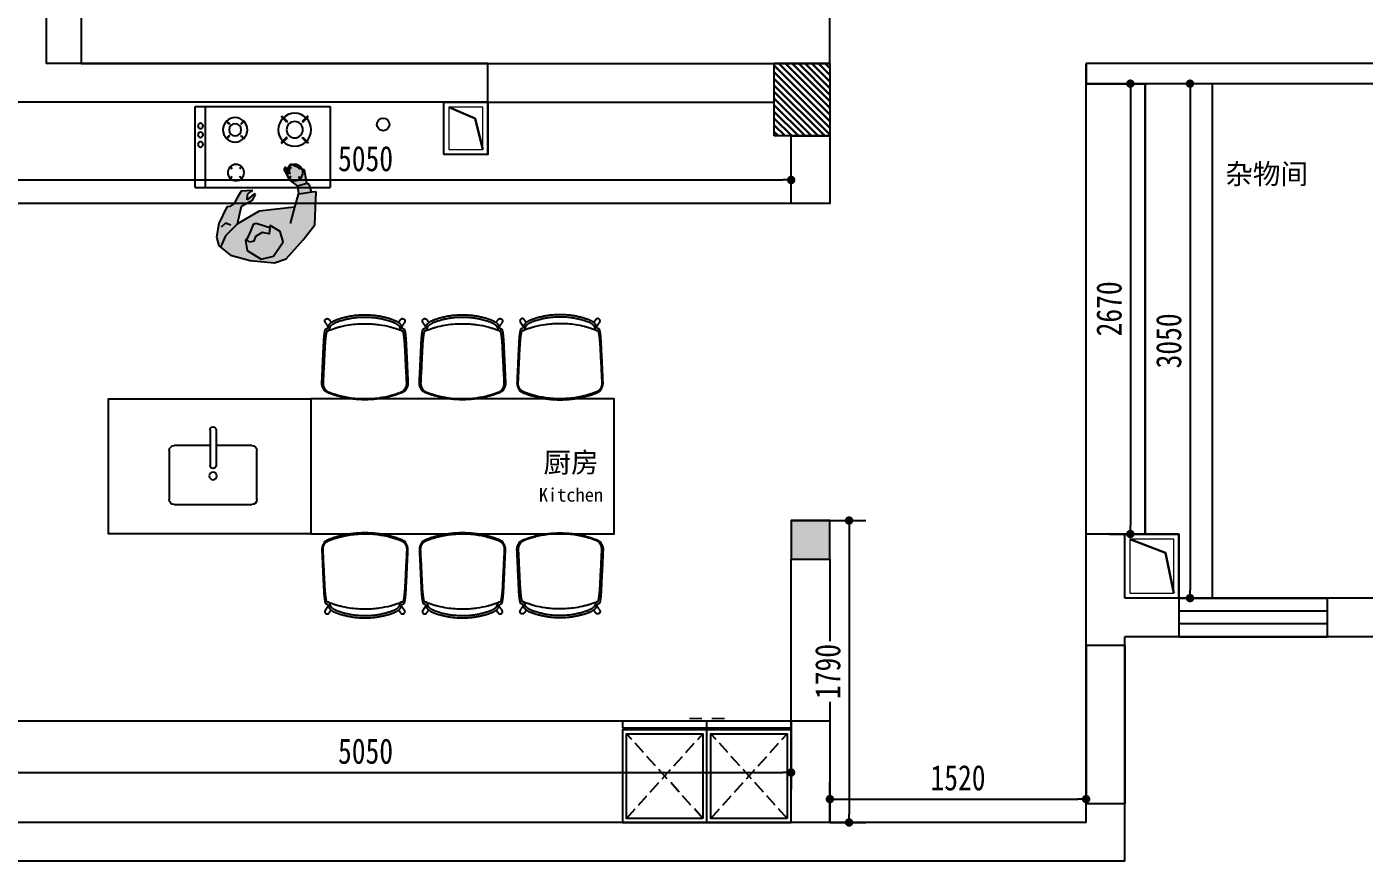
# Model space of a CAD drawing. Header units: millimetres. Extents: x 2919 to 27402, y 1359 to 40342.
# Drawn here: x 7196 to 15131, y 27480 to 32428 of the extents above; entities that cross this region are included whole.
import ezdxf

# ---------------------------------------------------------------- set-up
doc = ezdxf.new("R2010")
doc.units = ezdxf.units.MM
doc.linetypes.add('DASH', pattern=[0.35, 0.25, -0.1])
for name, color, linetype in [('1', 1, 'Continuous'), ('Chen_活动家具', 51, 'Continuous'), ('FF-FURN', 51, 'Continuous'), ('IHY-column hatch', 7, 'Continuous'), ('JIA', 3, 'Continuous'), ('W-文字', 30, 'Continuous')]:
    doc.layers.add(name, color=color, linetype=linetype)
doc.layers.add('jia -', color=147, linetype='Continuous', lineweight=5)
doc.layers.add('填充', color=250, linetype='Continuous', lineweight=30)
doc.styles.add('家具内标注', font='simhei.ttf', dxfattribs={"height": 140})
doc.styles.add('黑体', font='simhei.ttf', dxfattribs={"width": 0.8})
doc.dimstyles.new('小汪专用平面标注', dxfattribs={"dimtxt": 150, "dimasz": 50, "dimexe": 100, "dimexo": 0, "dimgap": 50, "dimtad": 1, "dimdec": 0, "dimtxsty": '黑体', "dimblk": 'DOT', "dimcen": 50, "dimdle": 100, "dimclrd": 44, "dimclre": 44, "dimclrt": 51, "dimadec": 0, "dimazin": 0, "dimtfac": 1, "dimtdec": 0, "dimtmove": 1, "dimatfit": 3, "dimldrblk": 'DOT', "dimfxl": 0, "dimlwd": -1, "dimarcsym": 0})

# ---------------------------------------------------------------- blocks, each defined once
blk = doc.blocks.new('sghsh')
at = {"layer": 'W-文字', "color": 30, "attachment_point": 5, "style": '家具内标注'}
for s, insert, char_height in [('\\A1;杂物间', (97715, -4528.4), 120), ('\\A1;厨房', (93587.8, -6238.6), 120), ('\\A1;Kitchen', (93587.4, -6425.4), 80)]:
    blk.add_mtext(s, dxfattribs=dict(at, insert=insert, char_height=char_height))
blk = doc.blocks.new('2rwe3.w0w.w.')
at = {"color": 51, "linetype": 'ByBlock'}
for p, q in [((7146836.4, 1408003.7), (7146836.4, 1407523.7)), ((7146836.4, 1408003.7), (7147636.4, 1408003.7)), ((7147636.4, 1407523.7), (7147636.4, 1408003.7)), ((7146836.4, 1407523.7), (7147636.4, 1407523.7))]:
    blk.add_line(p, q, dxfattribs=at)
at = {"color": 55, "linetype": 'ByBlock'}
for p, q in [((7146898.2, 1408003.7), (7146898.2, 1407523.7)), ((7147054.3, 1407938.5), (7147039.6, 1407953.4)), ((7147041.8, 1407955.6), (7147056.5, 1407940.6)), ((7147114.7, 1407955), (7147099.9, 1407940.1)), ((7147101.8, 1407938.2), (7147116.6, 1407953.1)), ((7147403.1, 1407938.2), (7147388.2, 1407953.1)), ((7147390.1, 1407955), (7147405, 1407940.1)), ((7147463.1, 1407955.6), (7147448.3, 1407940.6)), ((7147450.5, 1407938.5), (7147465.3, 1407953.4)), ((7147054.2, 1407894.9), (7147039, 1407879.8)), ((7147041.1, 1407877.7), (7147056.4, 1407892.8)), ((7147114.8, 1407877.7), (7147100, 1407892.7)), ((7147101.9, 1407894.6), (7147116.7, 1407879.6)), ((7147402.9, 1407894.6), (7147388.2, 1407879.6)), ((7147390.1, 1407877.7), (7147404.8, 1407892.7)), ((7147463.8, 1407877.7), (7147448.5, 1407892.8)), ((7147450.7, 1407894.9), (7147465.9, 1407879.8)), ((7147038.1, 1407695.8), (7147018.3, 1407715.7)), ((7147021.7, 1407718.9), (7147041.3, 1407699)), ((7147038.1, 1407695.8), (7147041.3, 1407699)), ((7147126.2, 1407718), (7147106.3, 1407698.2)), ((7147109.2, 1407695.3), (7147129, 1407715.2)), ((7147378.9, 1407705.6), (7147344.5, 1407739.6)), ((7147348.9, 1407744), (7147383.3, 1407710)), ((7147383.3, 1407710), (7147378.9, 1407705.6)), ((7147505.1, 1407743.9), (7147471.7, 1407710.2)), ((7147471.7, 1407710.2), (7147475.6, 1407706.4)), ((7147475.6, 1407706.3), (7147508.9, 1407740.1)), ((7147037.9, 1407630.4), (7147017.5, 1407610.2)), ((7147020.7, 1407607), (7147041.1, 1407627.2)), ((7147041.1, 1407627.2), (7147037.9, 1407630.4)), ((7147109.2, 1407695.3), (7147106.3, 1407698.2)), ((7147106.6, 1407627), (7147109.5, 1407629.8)), ((7147126.3, 1407607.1), (7147106.6, 1407627)), ((7147109.4, 1407629.9), (7147129.1, 1407610)), ((7147379.2, 1407617.3), (7147345.7, 1407583.6)), ((7147350.3, 1407579.2), (7147383.6, 1407613)), ((7147379.2, 1407617.3), (7147383.6, 1407613)), ((7147475.3, 1407618), (7147471.4, 1407614)), ((7147505, 1407580.5), (7147471.4, 1407614)), ((7147475.3, 1407618), (7147508.8, 1407584.3))]:
    blk.add_line(p, q, dxfattribs=at)
for centre, radius in [((7147077.9, 1407916.3), 48.3), ((7147426.9, 1407916.3), 48.3), ((7146867.5, 1407749.2), 15.7), ((7146867.5, 1407692), 15.7), ((7147073.4, 1407662.5), 72.4), ((7147426.9, 1407662.2), 97.8), ((7147426.9, 1407662.2), 48.6), ((7146867.5, 1407639.3), 15.7), ((7147073.4, 1407662.5), 36)]:
    blk.add_circle(centre, radius, dxfattribs=at)
blk = doc.blocks.new('YLD.Studio-02-88')
at = {"layer": 'Chen_活动家具'}
h = blk.add_hatch(color=254, dxfattribs=at)
h.dxf.hatch_style = 1
h.paths.add_polyline_path([(158.4, -111.1), (231.4, -39), (260.6, 27.5), (200.4, 76.3), (84.3, 106.6), (-60.2, 121.4), (-129.2, 97.3), (-229.7, -15.1), (-300.4, -103.7), (-307.6, -299.9), (-279.9, -298.6), (-268, -341.5), (-252.7, -350.4), (-238.3, -429.1), (-155, -464.2), (-145.3, -454.4), (-149.8, -404.9), (-123.8, -448.4), (-114.9, -433.2), (-152.7, -366.2), (-196.6, -333.7), (-202.7, -292.8), (-178.8, -208.4), (29.9, -185.9)])
h.paths.add_polyline_path([(-35.1, -100.2), (-93.4, -64.2), (-110.9, -2.7), (-53.5, 81.1), (19, 100.2), (102, 48.3), (110.9, -11.7), (108.2, -17), (106.6, -15.8), (82.5, -66.5), (65.9, -106.7), (47.7, -113), (36, -109.2), (-33.3, -87.3)], flags=16)
h.paths.add_polyline_path([(270, -111.4), (283.3, -31.3), (270.2, 19.7), (260.6, 27.5), (231.4, -39), (158.4, -111.1), (134.7, -215), (67.7, -252.8), (53, -285.7), (59.3, -290.3), (101.3, -253.4), (97.9, -287.4), (67.6, -308.6), (136.6, -304), (161.4, -264.1), (178.8, -230.8), (204.1, -213.1), (223.3, -210.3)])
h.paths.add_polyline_path([(106.6, -15.8), (87, -1.3), (62.9, -7.6), (52.8, -34.2), (12, -59.8), (-28.3, -51.8), (-33.3, -87.3), (36, -109.2), (47.7, -113), (65.9, -106.7), (82.5, -66.5)], flags=0)
h = blk.add_hatch(color=255, dxfattribs=at)
h.dxf.hatch_style = 1
h.paths.add_polyline_path([(52.8, -34.2), (62.9, -7.6), (87, -1.3), (108.2, -17), (110.9, -11.7), (102, 48.3), (19, 100.2), (-53.5, 81.1), (-110.9, -2.7), (-93.4, -64.2), (-35.1, -100.2), (-28.3, -51.8), (12, -59.8)])
h = blk.add_hatch(color=254, dxfattribs=at)
h.dxf.hatch_style = 1
h.paths.add_polyline_path([(82.5, -66.5), (106.6, -15.8), (87, -1.3), (62.9, -7.6), (52.8, -34.2), (12, -59.8), (-28.3, -51.8), (-33.3, -87.3), (36, -109.2), (47.7, -113), (65.9, -106.7)])
at = {"layer": 'Chen_活动家具', "color": 8}
for p, q in [((-129.2, 97.3), (-229.7, -15.1)), ((-60.2, 121.4), (-129.2, 97.3)), ((84.3, 106.6), (-60.2, 121.4)), ((200.4, 76.3), (84.3, 106.6)), ((270.2, 19.7), (200.4, 76.3)), ((231.4, -39), (260.6, 27.5)), ((283.3, -31.3), (270.2, 19.7)), ((-229.7, -15.1), (-300.4, -103.7)), ((158.4, -111.1), (231.4, -39)), ((270, -111.4), (283.3, -31.3)), ((-300.4, -103.7), (-307.6, -299.9)), ((-178.8, -208.4), (-153.9, -112.7)), ((29.9, -185.9), (158.4, -111.1)), ((158.4, -111.1), (134.7, -215)), ((198.9, -102.4), (231.4, -114.3)), ((223.3, -210.3), (270, -111.4)), ((231.4, -114.3), (255.9, -91.2)), ((-202.7, -292.8), (-178.8, -208.4)), ((-178.8, -208.4), (29.9, -185.9)), ((134.7, -215), (67.7, -252.8)), ((161.4, -264.1), (178.8, -230.8)), ((178.8, -230.8), (204.1, -213.1)), ((204.1, -213.1), (223.3, -210.3)), ((-307.6, -299.9), (-279.9, -298.6)), ((-206.2, -287.7), (-282.7, -299)), ((-279.9, -298.6), (-268, -341.5)), ((-196.6, -333.7), (-202.7, -292.8)), ((67.7, -252.8), (53, -285.7)), ((53, -285.7), (59.3, -290.3)), ((59.3, -290.3), (101.3, -253.4)), ((97.9, -287.4), (67.6, -308.6)), ((67.6, -308.6), (136.6, -304)), ((101.3, -253.4), (97.9, -287.4)), ((136.6, -304), (161.4, -264.1)), ((-268, -341.5), (-252.7, -350.4)), ((-196.2, -336.4), (-252.7, -350.4)), ((-252.7, -350.4), (-238.3, -429.1)), ((-152.7, -366.2), (-196.6, -333.7)), ((-114.9, -433.2), (-152.7, -366.2)), ((-238.3, -429.1), (-155, -464.2)), ((-155, -464.2), (-145.3, -454.4)), ((-145.3, -454.4), (-149.8, -404.9)), ((-149.8, -404.9), (-123.8, -448.4)), ((-123.8, -448.4), (-114.9, -433.2))]:
    blk.add_line(p, q, dxfattribs=at)
blk.add_lwpolyline([(87, -1.3), (108.2, -17), (110.9, -11.7), (102, 48.3), (19, 100.2), (-53.5, 81.1), (-110.9, -2.7), (-93.4, -64.2), (-35.1, -100.2), (-28.3, -51.8), (12, -59.8), (52.8, -34.2), (62.9, -7.6)], close=True, dxfattribs=at)
blk.add_lwpolyline([(-33.3, -87.3), (36, -109.2), (47.7, -113), (65.9, -106.7), (82.5, -66.5), (106.6, -15.8)], dxfattribs=at)
blk = doc.blocks.new('fwer0w3w.w.')
at = {"color": 51, "linetype": 'ByBlock'}
for p, q in [((7147868.4, 1409553.7), (7147868.4, 1410013.7)), ((7147898.4, 1410043.7), (7148188.4, 1410043.7)), ((7148218.4, 1410013.7), (7148218.4, 1409801.7)), ((7148311.4, 1409801.7, 0), (7148100.3, 1409801.7, 0)), ((7148311.4, 1409765.7, 0), (7148100.3, 1409765.7, 0)), ((7148218.4, 1409765.7), (7148218.4, 1409553.7)), ((7148188.4, 1409523.7), (7147898.4, 1409523.7))]:
    blk.add_line(p, q, dxfattribs=at)
at = {"color": 55, "linetype": 'ByBlock'}
blk.add_circle((7148038.4, 1409783.7, 0), 22.5, dxfattribs=at)
at = {"color": 51, "linetype": 'ByBlock'}
for centre, radius, start, end in [((7147898.4, 1410013.7), 30, 90, 180), ((7148188.4, 1410013.7), 30, 0, 90), ((7148100.3, 1409783.7, 0), 18, 90, 270), ((7148311.4, 1409783.7, 0), 18, 270, 90), ((7147898.4, 1409553.7), 30, 180, 270), ((7148188.4, 1409553.7), 30, 270, 0)]:
    blk.add_arc(centre, radius, start, end, dxfattribs=at)
blk = doc.blocks.new('YLD.Studio-01-222')
at = {"layer": 'FF-FURN'}
for points, weights in [([(-237.5, 468.1), (-236.7, 477.9), (-227.3, 480.6), (-217.9, 483.2), (-212.1, 475.2)], [1, 0.819068313456, 1, 0.819068313456, 1]), ([(212.1, 475.2), (217.9, 483.2), (227.3, 480.6), (236.8, 477.9), (237.5, 468.1)], [1, 0.819068315351, 1, 0.819068315351, 1])]:
    blk.add_rational_spline(points, weights, degree=2, knots=[0, 0, 0, 17.108313, 17.108313, 34.216627, 34.216627, 34.216627], dxfattribs=at)
at = {"layer": 'FF-FURN', "color": 251}
for points, knots in [([(-225.5, 407.9), (-225.5, 407.9), (-225.1, 408), (-224.3, 408.1), (-223.1, 408.3), (-221.9, 408.5), (-221, 408.6), (-220.2, 408.8), (-219.4, 409), (-218.6, 409.2), (-218.1, 409.4), (-217.7, 409.6), (-217.3, 409.8), (-216.3, 410.3), (-215.4, 411), (-214.5, 411.9), (-214, 412.5), (-213.4, 413.2), (-212.7, 414.1), (-211.9, 415.4), (-210.8, 417.4), (-209.4, 420.2), (-208.2, 423.3), (-207, 426.6), (-206.1, 429.3), (-205.4, 431.2), (-205.1, 432.3), (-204.8, 433.2), (-204.4, 434.2), (-203.7, 435.5), (-202.9, 436.7), (-202.2, 437.7), (-201.4, 438.7), (-200.5, 439.7), (-198.8, 441.4), (-196.7, 443.4), (-194.1, 445.5), (-191.8, 447.3), (-189.3, 449.1), (-186.2, 451.1), (-182.7, 453.2), (-177.3, 456.1), (-172, 458.6), (-166.7, 460.8), (-163.5, 462), (-160.8, 463), (-158.7, 463.7), (-156.8, 464.4), (-151.5, 466.2), (-143, 469), (-131.2, 472.5), (-121.1, 475.2), (-112.3, 477.4), (-102.1, 479.7), (-90.3, 482.2), (-76.7, 484.6), (-57.7, 487.4), (-32.4, 489.9), (-0.9, 491), (29.1, 490.1), (57.4, 487.5), (78.6, 484.3), (94.4, 481.4), (107.6, 478.6), (121.7, 475.1), (135.6, 471.2), (146.6, 467.8), (154, 465.4), (159, 463.6), (161.2, 462.8), (162.9, 462.2), (164.5, 461.6), (166.6, 460.8), (170.3, 459.3), (174.7, 457.4), (179.7, 454.9), (183.6, 452.7), (187, 450.6), (189.8, 448.8), (192.4, 446.9), (194.7, 445.1), (196.9, 443.2), (198.8, 441.4), (200.5, 439.7), (201.8, 438.2), (202.9, 436.8), (203.7, 435.5), (204.2, 434.5), (204.7, 433.4), (205, 432.5), (205.3, 431.6), (205.6, 430.8), (206.3, 428.7), (207.1, 426.1), (208.2, 423.2), (209.2, 420.7), (210.2, 418.5), (211.3, 416.4), (212.1, 415.1), (212.9, 413.8), (213.9, 412.5), (215.1, 411.3), (216.1, 410.5), (216.9, 410), (217.7, 409.6), (218.3, 409.3), (218.7, 409.2), (219.2, 409.1), (219.7, 408.9), (220.5, 408.7), (221.7, 408.5), (222.9, 408.4), (223.9, 408.2), (224.6, 408.1), (225, 408), (225.4, 408), (225.5, 407.9)], [0, 0, 0, 0, 0.101613, 1.153861, 2.351536, 3.914993, 4.592494, 5.269996, 6.219815, 7.169633, 7.590827, 7.90017, 8.501837, 9.103505, 11.104031, 11.93211, 12.760189, 13.61768, 14.475171, 16.298821, 18.226401, 21.47248, 25.498885, 28.443891, 31.834152, 33.923254, 34.580033, 35.236812, 36.669576, 38.113923, 39.55827, 40.76481, 41.971349, 43.397223, 44.823097, 49.125377, 52.014211, 54.903045, 58.04255, 61.182054, 65.754007, 70.325959, 79.672256, 83.528514, 87.384772, 89.836445, 92.288118, 94.089696, 95.891273, 109.013551, 120.855239, 132.696928, 140.477883, 148.258838, 163.820749, 176.781021, 189.741294, 221.379825, 252.894141, 284.408458, 311.279712, 338.150966, 348.738312, 359.325658, 378.840782, 392.255445, 402.698916, 413.063574, 415.83107, 418.598566, 419.951088, 421.30361, 423.873425, 426.443239, 433.282549, 438.299775, 443.317002, 446.751678, 450.186354, 453.324868, 456.330217, 459.162406, 461.795119, 464.18467, 466.301172, 468.074437, 469.319152, 470.792189, 471.571651, 472.994673, 473.515584, 474.383504, 475.768625, 480.095652, 482.617596, 484.909233, 488.176278, 490.08442, 491.838553, 492.858036, 494.482567, 496.884104, 497.680342, 498.480473, 499.756844, 500.200607, 500.644369, 501.086229, 501.52809, 502.362979, 503.603758, 505.056302, 506.043811, 506.532878, 507.111236, 507.507658, 507.507658, 507.507658, 507.507658]), ([(-224.6, 408.2), (-224.6, 408.2), (-224.6, 408.2), (-224.6, 408.2), (-224.7, 408.1), (-224.8, 408), (-225.1, 407.6), (-225.5, 406.9), (-226.1, 405.8), (-226.7, 404.3), (-227.3, 402.4), (-228, 400.2), (-228.6, 397.6), (-229.3, 394.6), (-230.2, 390), (-231.3, 383.3), (-232.3, 375.7), (-233.2, 368.9), (-234, 361.5), (-235, 350.4), (-236, 337.9), (-236.7, 327.4), (-237.2, 320.3), (-237.4, 315.2), (-237.7, 310.9), (-238, 303.7), (-238.8, 287.3), (-240.7, 250.9), (-243.2, 200.1), (-245.4, 155.3), (-246.8, 126.7), (-247.4, 116.5), (-247.7, 109.6), (-247.8, 107), (-247.9, 105.2), (-248, 104.1), (-248, 102.8), (-248.1, 101.3), (-248.1, 99.3), (-248.1, 97), (-248, 94.2), (-247.7, 91.3), (-247.3, 88.2), (-246.7, 85.1), (-246, 82.2), (-245.1, 79.2), (-244, 76.2), (-242.3, 72.3), (-240.4, 68.7), (-238.2, 65.3), (-236.2, 62.5), (-233.6, 59.3), (-229.8, 55.4), (-226.2, 52.5), (-223, 50.4), (-221.2, 49.3), (-219.5, 48.3), (-217.3, 47.2), (-215.2, 46.3), (-213.2, 45.5), (-211.7, 44.8), (-210.2, 44.2), (-208, 43.4), (-205.2, 42.3), (-196.4, 39.1), (-181.1, 33.8), (-159.2, 27.2), (-130.3, 19.7), (-95.4, 12.8), (-59.9, 8.3), (-30.1, 6.2), (16, 4.8), (66.9, 8.1), (121.6, 17.7), (151, 24.9), (172.3, 31.1), (187, 35.8), (198.6, 39.9), (206.1, 42.7), (208.5, 43.6), (210, 44.1), (212.3, 45.1), (215.6, 46.4), (219.5, 48.3), (222.8, 50.2), (225.6, 52.1), (228.4, 54.3), (232.7, 58.2), (237.1, 63.4), (240.9, 69.6), (243.8, 75.6), (246, 81.9), (247.3, 87.8), (247.8, 92), (248, 95.3), (248.1, 98.8), (248, 102.1), (247.9, 104.5), (247.9, 105.4), (247.9, 105.8), (247.7, 110.2), (247, 123.6), (245.4, 156.4), (243.1, 201.5), (240.6, 251.8), (239, 284.8), (238, 303.8), (237.8, 309.1), (237.5, 313.1), (237.4, 315.8), (237.2, 319.1), (237, 322.6), (236.8, 327.1), (236.4, 332.7), (235.9, 339.1), (235.2, 348), (234.4, 357), (233.5, 365.8), (232.7, 372.7), (231.8, 380), (230.8, 386.7), (229.8, 391.8), (229.2, 395), (228.5, 397.9), (227.8, 400.7), (227.2, 402.8), (226.6, 404.6), (226.1, 405.8), (225.6, 406.8), (225.2, 407.4), (225, 407.8), (224.8, 408), (224.7, 408.1), (224.6, 408.2), (224.6, 408.2), (224.6, 408.2), (224.6, 408.2), (224.6, 408.2)], [0, 0, 0, 0, 0.00194, 0.021711, 0.118156, 0.314268, 0.614329, 1.51021, 2.798737, 4.367025, 6.348429, 8.690292, 11.41314, 14.477458, 17.830748, 25.464391, 34.951223, 40.597167, 46.182789, 57.129169, 74.030127, 83.891218, 88.790648, 95.423037, 98.997116, 101.746406, 117.099646, 148.354455, 210.864077, 269.677614, 283.155006, 296.632397, 300.258666, 303.884936, 304.484694, 305.748816, 307.012938, 308.612485, 310.212032, 312.846858, 315.481684, 318.70278, 321.778452, 324.854125, 327.922301, 330.990478, 334.224342, 337.458206, 343.619878, 346.506078, 349.392279, 354.139807, 358.887335, 365.768977, 367.954201, 370.139425, 372.083678, 374.027931, 377.369148, 378.941709, 380.514271, 382.218534, 383.922797, 387.571797, 391.220798, 412.164934, 436.056382, 459.947829, 501.442538, 542.937247, 567.060227, 591.183207, 681.314143, 719.53993, 757.765718, 771.957524, 786.14933, 804.146103, 808.875778, 810.137418, 811.680685, 813.628003, 817.743162, 822.423547, 826.392346, 829.245344, 832.675497, 837.018188, 846.679456, 852.847699, 858.935222, 866.624918, 873.013315, 877.00523, 879.267346, 882.834639, 887.627331, 889.123869, 889.894633, 890.29351, 890.515441, 903.089158, 930.391618, 989.181985, 1038.433303, 1081.411846, 1088.449059, 1095.486273, 1097.225329, 1100.472589, 1103.719848, 1107.247781, 1110.775715, 1117.369027, 1123.96234, 1130.212294, 1143.935521, 1151.228954, 1156.577059, 1164.878953, 1173.380661, 1176.97736, 1180.279127, 1183.264239, 1185.921068, 1188.778584, 1189.931384, 1191.492535, 1192.781417, 1193.282328, 1193.688029, 1193.985423, 1194.178875, 1194.248063, 1194.275856, 1194.296616, 1194.299154, 1194.299154, 1194.299154, 1194.299154]), ([(-217.9, 409.5), (-209.4, 413), (-197.7, 417.5), (-184.4, 422.1), (-177.9, 424.3), (-173.9, 425.6), (-170.5, 426.6), (-167.4, 427.6), (-163.6, 428.8), (-159.4, 430), (-155.5, 431.1), (-152.5, 431.9), (-149.2, 432.7), (-129.5, 437.6), (-94.3, 444.6), (-42, 450.4), (6.2, 451.7), (50.1, 449.5), (97, 444.2), (130.7, 437.5), (153.2, 431.7), (156, 430.9), (160.3, 429.8), (165.3, 428.3), (169.8, 426.8), (173.6, 425.6), (178.7, 424), (189.5, 420.4), (203.1, 415.5), (213.7, 411.2), (218, 409.5)], [0, 0, 0, 0, 27.585041, 37.679487, 42.369998, 47.970978, 50.417316, 52.860622, 57.716455, 62.548899, 65.906735, 69.960169, 71.666142, 76.200045, 130.961409, 179.028933, 234.074331, 275.326713, 310.865963, 375.772262, 378.206766, 380.622062, 384.413688, 391.438998, 396.297516, 398.724653, 403.462502, 412.275786, 432.94366, 446.668878, 446.668878, 446.668878, 446.668878])]:
    blk.add_open_spline(points, degree=3, knots=knots, dxfattribs=at)
at = {"layer": 'FF-FURN'}
for points, knots in [([(-223.3, 422.4), (-223.3, 422.4), (-223.2, 422.5), (-223.1, 422.5), (-222.7, 422.8), (-222.3, 423.2), (-221.7, 423.8), (-221.2, 424.5), (-220.6, 425.3), (-219.8, 426.7), (-218.7, 428.6), (-217.6, 431.3), (-216.4, 434.1), (-215.5, 436.7), (-214.8, 438.7), (-214.5, 439.7), (-214.2, 440.4), (-214.1, 440.9), (-213.8, 441.7), (-213.4, 442.7), (-212.9, 444), (-212.1, 445.5), (-210.9, 447.2), (-209.4, 449.2), (-207.6, 451.2), (-205.2, 453.6), (-201.9, 456.4), (-197.9, 459.5), (-193.5, 462.5), (-187.1, 466.4), (-180.3, 469.8), (-173.1, 472.9), (-167.8, 474.9), (-162.6, 476.8), (-156, 479.1), (-144, 482.9), (-126.9, 487.9), (-106.1, 492.9), (-85.2, 497), (-64.1, 500.2), (-35.9, 503.3), (-14.5, 504.2), (-0.3, 504.2)], [0, 0, 0, 0, 0.112744, 0.25352, 0.570935, 1.293155, 2.113088, 3.031981, 4.036968, 5.152353, 7.74368, 10.622238, 13.83512, 17.01331, 18.956395, 19.918264, 20.265458, 21.17067, 21.597417, 22.813597, 24.284832, 25.768346, 27.982891, 30.466654, 33.165703, 36.09965, 40.817331, 45.973638, 51.347631, 56.939373, 68.234725, 74.104683, 80.488321, 85.180714, 90.768669, 101.530627, 122.866536, 144.229448, 165.615381, 186.807789, 208.226234, 250.905631, 250.905631, 250.905631, 250.905631]), ([(-0.3, 504.2), (14, 504.3), (35.4, 503.3), (63.8, 500.3), (85, 497.1), (106.1, 492.9), (126.8, 487.9), (143.8, 483), (155.7, 479.2), (162.3, 476.9), (167.6, 475), (173, 473), (180.2, 469.9), (187, 466.4), (193.4, 462.5), (197.9, 459.5), (201.9, 456.5), (205.1, 453.7), (207.6, 451.2), (209.4, 449.2), (210.9, 447.2), (212.1, 445.5), (212.9, 444), (213.4, 442.7), (213.8, 441.7), (214.1, 440.9), (214.2, 440.4), (214.5, 439.7), (214.8, 438.7), (215.5, 436.7), (216.4, 434.1), (217.6, 431.2), (218.6, 429), (219.4, 427.3), (220, 426.3), (220.6, 425.3), (221.2, 424.5), (221.7, 423.8), (222.3, 423.2), (222.8, 422.8), (223.1, 422.5), (223.2, 422.5), (223.3, 422.4), (223.4, 422.4)], [0, 0, 0, 0, 42.861024, 64.067644, 85.684151, 107.281754, 128.433195, 149.558049, 160.320177, 165.909785, 170.754657, 177.143893, 183.044631, 194.469365, 200.062366, 205.395983, 210.518853, 215.281276, 218.21951, 220.952663, 223.437946, 225.677703, 227.160155, 228.630136, 229.82623, 230.271375, 231.157625, 231.50428, 232.432175, 234.442611, 237.619018, 240.885216, 243.706112, 245.075293, 246.294982, 247.409017, 248.412682, 249.330058, 250.148143, 250.859011, 251.176895, 251.318441, 251.432498, 251.432498, 251.432498, 251.432498]), ([(-242.7, 61), (-243.9, 62.4), (-246, 65.5), (-248.8, 70.4), (-251.1, 75.4), (-252.9, 80.6), (-253.9, 84.5), (-254.5, 88.1), (-255.1, 91.8), (-255.3, 95.7), (-255.4, 98.5), (-255.4, 100.1), (-255.3, 101.7), (-255.3, 103.7), (-255.2, 105.5), (-255, 108.8), (-254.8, 113), (-254.4, 121.4), (-253.8, 134.1), (-253, 152.3), (-252.2, 168.7), (-251.4, 187.6), (-250.7, 203.9), (-249.7, 226.6), (-248.5, 251.1), (-247.4, 275.2), (-246.4, 294.3), (-246, 303), (-245.8, 307.4), (-245.7, 307.9), (-245.7, 308.1), (-245.7, 309.1), (-245.6, 310.5), (-245.5, 312.3), (-245.5, 313.9), (-245.4, 315.9), (-245.3, 318.7), (-245.1, 322.2), (-244.6, 332), (-244, 343.8), (-243.1, 357.3), (-242.4, 366.1), (-241.8, 373.7), (-241.2, 380), (-240.6, 385.8), (-240, 391), (-239.4, 395.7), (-238.7, 400), (-238, 403.8), (-237.3, 407.2), (-236.6, 410.2), (-235.8, 412.8), (-235, 415.1), (-234.1, 416.9), (-233.2, 418.5), (-232.2, 419.7), (-231.1, 420.6), (-230.3, 421), (-229.9, 421.2)], [0, 0, 0, 0, 5.611255, 11.210284, 16.719477, 22.243922, 27.623827, 28.838433, 33.226158, 38.891003, 40.374584, 41.858599, 43.448994, 45.251756, 47.956101, 48.805737, 55.006605, 60.741496, 74.110285, 93.198677, 115.233097, 123.277439, 149.932868, 164.310223, 191.373787, 223.540583, 236.675783, 248.705029, 249.831103, 249.950326, 250.082656, 250.400547, 252.946373, 254.32559, 255.704777, 257.93315, 260.161478, 264.29849, 268.431519, 289.536421, 299.669604, 309.088074, 316.036057, 322.434627, 328.213545, 333.405902, 338.15663, 342.479418, 346.388369, 349.848869, 352.919395, 355.645806, 358.003987, 360.061097, 361.796548, 363.31777, 364.684311, 366.043087, 366.043087, 366.043087, 366.043087]), ([(-229.3, 421.3), (-229.3, 421.3), (-229.1, 421.4), (-228.7, 421.4), (-228, 421.5), (-227.4, 421.6), (-226.5, 421.8), (-225.7, 421.9), (-224.9, 422), (-224.4, 422.1), (-223.9, 422.2), (-223.5, 422.3), (-223.3, 422.4)], [0, 0, 0, 0, 0.077586, 0.477614, 1.381533, 1.945894, 2.567361, 3.845491, 4.567719, 5.032269, 5.39954, 6.046963, 6.046963, 6.046963, 6.046963]), ([(223.4, 422.4), (223.4, 422.4), (223.7, 422.3), (224, 422.2), (224.4, 422.1), (224.9, 422), (225.7, 421.9), (226.5, 421.8), (227.8, 421.6), (228.6, 421.4), (229.3, 421.3)], [0, 0, 0, 0, 0.314758, 0.649209, 1.021641, 1.492585, 2.182128, 3.450229, 4.083155, 6.046914, 6.046914, 6.046914, 6.046914]), ([(229.9, 421.2), (230.3, 421), (231.1, 420.6), (232.2, 419.7), (233.2, 418.5), (234.1, 416.9), (235, 415.1), (235.8, 412.8), (236.6, 410.2), (237.3, 407.2), (238, 403.8), (238.7, 400), (239.4, 395.7), (240, 391), (240.6, 385.8), (241.2, 380.1), (241.8, 373.7), (242.4, 366.1), (243.1, 357.3), (243.8, 347.3), (244.4, 336.9), (244.8, 328.5), (245.1, 322.2), (245.3, 317.8), (245.5, 313.6), (245.6, 310.2), (245.7, 308.5), (245.7, 307.8), (245.8, 307.5), (245.8, 306.7), (246, 302.4), (246.3, 297.1), (246.6, 291.4), (246.8, 287), (247.2, 278.1), (247.9, 265.2), (248.6, 248.7), (249.3, 234.6), (249.8, 223.3), (250.2, 215.3), (250.6, 204.6), (251.1, 193.2), (251.6, 181.6), (252.2, 168.7), (253, 152.3), (253.8, 134.1), (254.4, 121.4), (254.8, 113), (255, 108.8), (255.2, 105.5), (255.3, 103.7), (255.3, 101.7), (255.4, 99.6), (255.3, 96.2), (255, 91.4), (254.3, 86.7), (253.5, 83.1), (252.6, 79.7), (251.1, 75.5), (248.8, 70.5), (246.1, 65.6), (243.9, 62.5), (242.7, 61)], [0, 0, 0, 0, 1.348237, 2.715067, 4.235325, 5.96907, 8.023803, 10.379218, 13.10263, 16.169859, 19.655457, 23.53269, 27.887374, 32.599666, 37.789269, 43.609574, 49.961816, 56.907821, 66.425405, 76.560027, 87.003327, 97.666046, 101.587093, 105.936333, 111.0296, 114.212081, 116.001431, 116.206772, 116.484835, 116.822851, 118.663933, 129.368192, 132.758671, 135.724854, 142.503123, 159.439248, 174.67017, 192.008863, 201.733392, 208.498518, 216.110046, 233.877622, 242.765327, 250.810252, 272.84501, 291.933579, 305.302146, 311.037058, 317.237927, 318.087654, 320.791901, 322.541584, 324.132012, 327.099668, 332.817467, 338.393445, 341.427753, 343.799775, 349.192842, 354.728581, 360.327831, 366.036927, 366.036927, 366.036927, 366.036927]), ([(239.3, 56.8), (237.7, 55), (234.3, 51.5), (229.5, 47.6), (225.4, 45), (222.2, 43.2), (219.3, 41.8), (216.9, 40.7), (214.5, 39.7), (210.9, 38.4), (204.7, 36), (193.3, 31.9), (170.8, 24.5), (139.9, 16.1), (103.9, 8.7), (57.9, 2), (-0.1, -1.3), (-58.5, 2), (-104.7, 8.8), (-140.6, 16.3), (-171, 24.6), (-193.5, 32), (-204.9, 36.1), (-211, 38.4), (-215.2, 40), (-218.8, 41.5), (-222.2, 43.2), (-225.5, 45), (-229.5, 47.7), (-234.3, 51.5), (-237.7, 55), (-239.3, 56.8)], [0, 0, 0, 0, 7.411316, 14.666099, 18.375098, 21.982768, 25.803248, 27.845639, 29.993553, 33.662071, 39.322663, 49.819254, 70.008099, 110.5091, 145.636925, 180.417401, 249.680793, 319.793756, 355.420965, 389.69994, 429.778511, 450.177026, 460.463574, 466.181947, 469.800054, 473.99072, 477.758938, 481.444938, 485.049392, 492.278163, 499.690059, 499.690059, 499.690059, 499.690059])]:
    blk.add_open_spline(points, degree=3, knots=knots, dxfattribs=at)
for points, weights in [([(-235.4, 459.6), (-237.8, 463.5), (-237.5, 468.1)], [1, 0.949638349139, 1]), ([(-229.9, 421.2), (-229.6, 421.3), (-229.3, 421.3)], [1, 0.993939251564, 1]), ([(229.3, 421.3), (229.6, 421.3), (229.9, 421.2)], [1, 0.99394426161, 1]), ([(237.5, 468.1), (237.8, 463.5), (235.4, 459.6)], [1, 0.949638347974, 1]), ([(-231, 48.9), (-241.2, 50.6), (-242.6, 60.8)], [1, 0.806278009711, 1]), ([(242.6, 60.8), (241.2, 50.6), (231, 48.9)], [1, 0.806221463471, 1]), ([(236.9, 54.2), (236.6, 53.9), (236.4, 53.6)], [1, 0.999979976535, 1])]:
    blk.add_rational_spline(points, weights, degree=2, dxfattribs=at)
for points, degree in [([(-235.2, 459.4), (-235.2, 459.4), (-235.3, 459.5), (-235.3, 459.5), (-235.3, 459.6), (-235.4, 459.6)], 5), ([(-217.2, 432.1), (-226.2, 445.7), (-235.2, 459.4)], 2), ([(-212.1, 475.2), (-212.1, 475.2), (-212.1, 475.2), (-212.1, 475.1), (-212, 475.1), (-212, 475)], 5), ([(-212, 475), (-206, 466.4), (-200.1, 457.8)], 2), ([(200.1, 457.8), (206, 466.4), (212, 475)], 2), ([(212, 475), (212, 475.1), (212.1, 475.1), (212.1, 475.2), (212.1, 475.2), (212.1, 475.2)], 5), ([(235.2, 459.4), (226.2, 445.7), (217.2, 432.1)], 2), ([(225.5, 407.9), (225.4, 408), (225.4, 408)], 2), ([(225.4, 408), (225.4, 408), (225.4, 408), (225.4, 408)], 3), ([(235.4, 459.6), (235.3, 459.6), (235.3, 459.5), (235.3, 459.5), (235.2, 459.4), (235.2, 459.4)], 5), ([(-239.3, 56.8), (-240, 57.7), (-240.7, 58.5), (-241.4, 59.3), (-242.1, 60.1), (-242.7, 61)], 5), ([(242.7, 61), (242.1, 60.1), (241.4, 59.3), (240.7, 58.5), (240, 57.7), (239.3, 56.8)], 5)]:
    blk.add_open_spline(points, degree=degree, dxfattribs=at)
blk = doc.blocks.new('YLD.Studio-06-44')
at = {"layer": 'Chen_活动家具'}
for points in [[(-104.7, -611.4), (-104.8, -621.5), (-28.5, -621.9), (-28.5, -611.8)], [(104.7, -611.4), (104.8, -621.5), (28.5, -621.9), (28.5, -611.8)]]:
    blk.add_hatch(color=256, dxfattribs=at).paths.add_polyline_path(points)
for p, q in [((0, 0), (0, -550)), ((0, -560), (0, -600))]:
    blk.add_line(p, q, dxfattribs=at)
at = {"layer": 'Chen_活动家具', "color": 250, "linetype": 'DASH', "ltscale": 300}
for p, q in [((-476, -24), (-24, -526)), ((-24, -24), (-476, -526)), ((24, -24), (476, -526)), ((476, -24), (24, -526))]:
    blk.add_line(p, q, dxfattribs=at)
at = {"layer": 'Chen_活动家具'}
for points in [[(-500, 0), (500, 0), (500, -550), (-500, -550)], [(-500, -560), (500, -560), (500, -600), (-500, -600)]]:
    blk.add_lwpolyline(points, close=True, dxfattribs=at)
at = {"layer": 'Chen_活动家具', "color": 251}
for points in [[(-24, -24), (-476, -24), (-476, -526), (-24, -526)], [(476, -24), (24, -24), (24, -526), (476, -526)]]:
    blk.add_lwpolyline(points, close=True, dxfattribs=at)
blk = doc.blocks.new('sghdj')
at = {"color": 1, "linetype": 'DASH'}
blk.add_line((95933.3, -3877.4), (95933.3, -3527.4), dxfattribs=at)
blk.add_line((97453.3, -6667.4), (97453.3, -3997.4))
at = {"layer": 'FF-FURN'}
for p, q in [((97803.3, -6667.4), (97803.3, -3997.4)), ((95703.3, -4707.4), (90653.3, -4707.4)), ((95933.3, -7777.4), (90653.3, -7777.4)), ((95933.3, -7777.4), (95933.3, -8377.4))]:
    blk.add_line(p, q, dxfattribs=at)
for points in [[(95933.3, -3527.4), (91490.3, -3527.4), (91490.3, -3877.4), (95933.3, -3877.4)], [(97453.3, -3997.4), (97803.3, -3997.4), (97803.3, -6667.4), (97453.3, -6667.4)], [(98203.3, -3997.4), (97803.3, -3997.4), (97803.3, -6667.4), (98003.3, -6667.4), (98003.3, -7047.4), (98203.3, -7047.4)], [(92853.3, -5866), (92853.3, -6666), (91653.3, -6666), (91653.3, -5866)], [(92853.3, -6666), (94653.3, -6666), (94653.3, -5866), (92853.3, -5866)], [(95703.3, -6817.4), (95933.3, -6817.4), (95933.3, -7777.4), (95703.3, -7777.4)]]:
    blk.add_lwpolyline(points, close=True, dxfattribs=at)
at = {"color": 51, "linetype": 'ByBlock', "xscale": -1, "rotation": 180}
blk.add_blockref('2rwe3.w0w.w.', (-7054668.7, 1403391.6), dxfattribs=at)
at = {"color": 160, "xscale": -1, "rotation": 270}
blk.add_blockref('fwer0w3w.w.', (-1317510.2, -7154361.1), dxfattribs=at)
at = {"layer": 'Chen_活动家具', "rotation": 180}
blk.add_blockref('YLD.Studio-02-88', (92577.9, -4938.6), dxfattribs=at)
at = {"layer": 'Chen_活动家具', "xscale": -1, "rotation": 180}
blk.add_blockref('YLD.Studio-06-44', (95203.3, -8377.4), dxfattribs=at)
at = {"layer": 'FF-FURN'}
for p in [(93174.5, -5871.5), (93753.3, -5871.5)]:
    blk.add_blockref('YLD.Studio-01-222', p, dxfattribs=at)
at = {"layer": 'FF-FURN', "xscale": -1}
for p, rotation in [((94332.1, -5871.5), 8.384057528232347e-06), ((93174.5, -6660.4), 180), ((93753.3, -6660.4), 180)]:
    blk.add_blockref('YLD.Studio-01-222', p, dxfattribs=dict(at, rotation=rotation))
at = {"layer": 'FF-FURN', "rotation": 179.9999916159425}
blk.add_blockref('YLD.Studio-01-222', (94332.1, -6660.4), dxfattribs=at)
blk = doc.blocks.new('sthdyj')
at = {"layer": 'IHY-column hatch'}
h = blk.add_hatch(color=1, dxfattribs=at)
h.dxf.hatch_style = 1
h.paths.add_polyline_path([(95933.3, -23282.6), (95703.3, -23282.6), (95703.3, -23512.6), (95933.3, -23512.6)])
at = {"layer": '填充', "ltscale": 100}
h = blk.add_hatch(dxfattribs=at)
h.set_pattern_fill('ANSI31', color=256, scale=222, style=0)
h.set_pattern_definition([(135, (-125629.043, 402569.866), (19.6222132, 19.6222132), [])])
h.paths.add_polyline_path([(95603.3, -20572.6), (95933.3, -20572.6), (95933.3, -21002.6), (95603.3, -21002.6)])
at = {"ltscale": 100}
for p, q in [((91283.3, -20222.6), (91283.3, -20572.6)), ((93903.3, -20572.6), (91283.3, -20572.6)), ((93903.3, -20572.6), (95603.3, -20572.6)), ((95933.3, -20572.6), (95603.3, -20572.6)), ((95603.3, -21002.6), (95603.3, -20572.6)), ((98703.3, -20572.6), (97453.3, -20572.6)), ((97453.3, -20572.6), (97453.3, -20692.6)), ((97453.3, -20692.6), (97453.3, -20572.6)), ((101283.3, -20572.6), (98703.3, -20572.6)), ((98703.3, -20692.6), (97453.3, -20692.6)), ((99243.3, -20692.6), (98703.3, -20692.6)), ((93643.3, -20802.6), (91053.3, -20802.6)), ((93903.3, -20802.6), (93643.3, -20802.6)), ((93903.3, -20802.6), (95603.3, -20802.6)), ((95933.3, -21002.6), (95603.3, -21002.6)), ((95933.3, -21002.6), (95933.3, -21372.6)), ((97453.3, -24022.6), (97453.3, -23362.6)), ((97683.3, -23362.6), (97453.3, -23362.6)), ((97683.3, -23742.6), (97683.3, -23362.6)), ((97683.3, -23742.6), (97683.3, -23362.6)), ((98003.3, -23742.6), (97683.3, -23742.6)), ((98003.3, -23742.6), (98003.3, -23972.6)), ((100058.1, -23742.6), (98883.3, -23742.6)), ((98883.3, -23742.6), (98883.3, -23972.6)), ((97683.3, -24022.6), (97453.3, -24022.6)), ((98003.3, -23972.6), (97683.3, -23972.6)), ((97683.3, -24022.6), (97683.3, -23972.6)), ((104633.3, -23972.6), (98883.3, -23972.6)), ((97683.3, -24962.6), (97453.3, -24962.6)), ((97453.3, -25072.6), (97453.3, -24962.6)), ((97683.3, -25302.6), (97683.3, -24962.6)), ((97453.3, -25072.6), (90423.3, -25072.6)), ((97683.3, -25302.6), (90423.3, -25302.6))]:
    blk.add_line(p, q, dxfattribs=at)
at = {"color": 255}
for p, q in [((93903.3, -20802.6), (93903.3, -20572.6)), ((95933.3, -20572.6), (95933.3, -21002.6))]:
    blk.add_line(p, q, dxfattribs=at)
at = {"color": 1}
for points in [[(93643.3, -21112.6), (93643.3, -20802.6), (93903.3, -20802.6), (93903.3, -21112.6)], [(95933.3, -23282.6), (95703.3, -23282.6), (95703.3, -23512.6), (95933.3, -23512.6)]]:
    blk.add_lwpolyline(points, close=True, dxfattribs=at)
at = {"ltscale": 100}
for points in [[(95703.3, -21402.6), (95703.3, -21002.6), (95933.3, -21002.6), (95933.3, -21402.6)], [(95703.3, -23282.6), (95703.3, -23282.6), (95933.3, -23282.6), (95933.3, -23282.6)]]:
    blk.add_lwpolyline(points, close=True, dxfattribs=at)
at = {"color": 5, "ltscale": 100}
blk.add_circle((93282.9, -20934.3), 37.5, dxfattribs=at)
at = {"layer": '1', "ltscale": 100}
for p, q in [((98883.3, -23819.3), (98003.3, -23819.3)), ((98883.3, -23896), (98003.3, -23896))]:
    blk.add_line(p, q, dxfattribs=at)
at = {"layer": 'JIA', "ltscale": 100}
for p, q in [((93903.3, -21112.6), (93903.3, -20802.6)), ((93903.3, -21112.6), (93643.3, -21112.6)), ((98003.3, -23362.6), (97683.3, -23362.6)), ((98003.3, -23742.6), (98003.3, -23362.6))]:
    blk.add_line(p, q, dxfattribs=at)
at = {"layer": 'jia -', "ltscale": 100}
for points in [[(93873.3, -20832.6), (93673.3, -20832.6), (93673.3, -21082.6), (93873.3, -21082.6)], [(97973.3, -23392.6), (97713.3, -23392.6), (97713.3, -23712.6), (97973.3, -23712.6)]]:
    blk.add_lwpolyline(points, close=True, dxfattribs=at)
at = {"layer": '填充', "ltscale": 100}
for p, q in [((98883.3, -23742.6), (98003.3, -23742.6)), ((97453.3, -24022.6), (97453.3, -24962.6)), ((97683.3, -24022.6), (97683.3, -24962.6)), ((98883.3, -23972.6), (98003.3, -23972.6))]:
    blk.add_line(p, q, dxfattribs=at)
for points in [[(93673.3, -20832.6), (93828.4, -20899.5), (93873.3, -21082.6)], [(97713.3, -23392.6), (97924.8, -23475.1), (97973.3, -23712.6)]]:
    blk.add_lwpolyline(points, dxfattribs=at)
blk = doc.blocks.new('_Dot')
at = {"color": 0, "linetype": 'ByBlock', "lineweight": -2}
blk.add_line((-0.5, 0), (-1, 0), dxfattribs=at)
at = {"color": 0, "linetype": 'ByBlock', "const_width": 0.5}
blk.add_lwpolyline([(-0.25, 0, 1), (0.25, 0, 1)], format="xyb", close=True, dxfattribs=at)
blk = doc.blocks.new('*D115')
at = {"color": 44, "lineweight": -2, "transparency": 16777216}
for p, q in [((6680.8, 31380.4), (6680.8, 31619.4)), ((11730.8, 31380.4), (11730.8, 31619.4))]:
    blk.add_line(p, q, dxfattribs=at)
at = {"color": 44, "transparency": 16777216}
blk.add_line((6730.8, 31519.4), (11680.8, 31519.4), dxfattribs=at)
at = {"layer": 'Defpoints', "color": 0, "transparency": 16777216}
for p in [(11730.8, 31519.4), (6680.8, 31380.4), (11730.8, 31380.4)]:
    blk.add_point(p, dxfattribs=at)
at = {"color": 44, "transparency": 16777216, "xscale": 50, "yscale": 50, "zscale": 50, "rotation": 180}
blk.add_blockref('_Dot', (6680.8, 31519.4), dxfattribs=at)
at = {"color": 44, "transparency": 16777216, "xscale": 50, "yscale": 50, "zscale": 50}
blk.add_blockref('_Dot', (11730.8, 31519.4), dxfattribs=at)
at = {"color": 51, "transparency": 16777216, "insert": (9205.8, 31645.3), "char_height": 150, "attachment_point": 5, "style": '黑体', "bg_fill": 3, "box_fill_scale": 1.1, "bg_fill_color": 256, "bg_fill_true_color": 13158600, "bg_fill_transparency": 0}
blk.add_mtext('5050', dxfattribs=at)
blk = doc.blocks.new('*D116')
at = {"color": 44, "lineweight": -2, "transparency": 16777216}
for p, q in [((6680.8, 28310.4), (6680.8, 27906.3)), ((11730.8, 28310.4), (11730.8, 27906.3))]:
    blk.add_line(p, q, dxfattribs=at)
at = {"color": 44, "transparency": 16777216}
blk.add_line((6730.8, 28006.3), (11680.8, 28006.3), dxfattribs=at)
at = {"layer": 'Defpoints', "color": 0, "transparency": 16777216}
for p in [(6680.8, 28310.4), (11730.8, 28310.4), (11730.8, 28006.3)]:
    blk.add_point(p, dxfattribs=at)
at = {"color": 44, "transparency": 16777216, "xscale": 50, "yscale": 50, "zscale": 50, "rotation": 180}
blk.add_blockref('_Dot', (6680.8, 28006.3), dxfattribs=at)
at = {"color": 44, "transparency": 16777216, "xscale": 50, "yscale": 50, "zscale": 50}
blk.add_blockref('_Dot', (11730.8, 28006.3), dxfattribs=at)
at = {"color": 51, "transparency": 16777216, "insert": (9205.8, 28132.2), "char_height": 150, "attachment_point": 5, "style": '黑体', "bg_fill": 3, "box_fill_scale": 1.1, "bg_fill_color": 256, "bg_fill_true_color": 13158600, "bg_fill_transparency": 0}
blk.add_mtext('5050', dxfattribs=at)
blk = doc.blocks.new('*D117')
at = {"color": 44, "lineweight": -2, "transparency": 16777216}
for p, q in [((11960.8, 29500.4), (12174.6, 29500.4)), ((11960.8, 27710.4), (12174.6, 27710.4))]:
    blk.add_line(p, q, dxfattribs=at)
at = {"color": 44, "transparency": 16777216}
blk.add_line((12074.6, 29450.4), (12074.6, 27760.4), dxfattribs=at)
at = {"layer": 'Defpoints', "color": 0, "transparency": 16777216}
for p in [(11960.8, 29500.4), (11960.8, 27710.4), (12074.6, 27710.4)]:
    blk.add_point(p, dxfattribs=at)
at = {"color": 44, "transparency": 16777216, "xscale": 50, "yscale": 50, "zscale": 50}
for p, rotation in [((12074.6, 29500.4), 90), ((12074.6, 27710.4), 270)]:
    blk.add_blockref('_Dot', p, dxfattribs=dict(at, rotation=rotation))
at = {"color": 51, "transparency": 16777216, "insert": (11948.8, 28605.4), "char_height": 150, "attachment_point": 5, "rotation": 90, "style": '黑体', "bg_fill": 3, "box_fill_scale": 1.1, "bg_fill_color": 256, "bg_fill_true_color": 13158600, "bg_fill_transparency": 0}
blk.add_mtext('1790', dxfattribs=at)
blk = doc.blocks.new('*D118')
at = {"color": 44, "lineweight": -2, "transparency": 16777216}
for p, q in [((11960.8, 27710.4), (11960.8, 27948.5)), ((13480.8, 27710.4), (13480.8, 27948.5))]:
    blk.add_line(p, q, dxfattribs=at)
at = {"color": 44, "transparency": 16777216}
blk.add_line((12010.8, 27848.5), (13430.8, 27848.5), dxfattribs=at)
at = {"layer": 'Defpoints', "color": 0, "transparency": 16777216}
for p in [(13480.8, 27848.5), (11960.8, 27710.4), (13480.8, 27710.4)]:
    blk.add_point(p, dxfattribs=at)
at = {"color": 44, "transparency": 16777216, "xscale": 50, "yscale": 50, "zscale": 50, "rotation": 180}
blk.add_blockref('_Dot', (11960.8, 27848.5), dxfattribs=at)
at = {"color": 44, "transparency": 16777216, "xscale": 50, "yscale": 50, "zscale": 50}
blk.add_blockref('_Dot', (13480.8, 27848.5), dxfattribs=at)
at = {"color": 51, "transparency": 16777216, "insert": (12720.8, 27974.4), "char_height": 150, "attachment_point": 5, "style": '黑体', "bg_fill": 3, "box_fill_scale": 1.1, "bg_fill_color": 256, "bg_fill_true_color": 13158600, "bg_fill_transparency": 0}
blk.add_mtext('1520', dxfattribs=at)
blk = doc.blocks.new('*D119')
at = {"color": 44, "lineweight": -2, "transparency": 16777216}
for p, q in [((13620.1, 32090.4), (13843.2, 32090.4)), ((13620.1, 29420.4), (13843.2, 29420.4))]:
    blk.add_line(p, q, dxfattribs=at)
at = {"color": 44, "transparency": 16777216}
blk.add_line((13743.2, 32040.4), (13743.2, 29470.4), dxfattribs=at)
at = {"layer": 'Defpoints', "color": 0, "transparency": 16777216}
for p in [(13620.1, 32090.4), (13620.1, 29420.4), (13743.2, 29420.4)]:
    blk.add_point(p, dxfattribs=at)
at = {"color": 44, "transparency": 16777216, "xscale": 50, "yscale": 50, "zscale": 50}
for p, rotation in [((13743.2, 32090.4), 90), ((13743.2, 29420.4), 270)]:
    blk.add_blockref('_Dot', p, dxfattribs=dict(at, rotation=rotation))
at = {"color": 51, "transparency": 16777216, "insert": (13617.4, 30755.4), "char_height": 150, "attachment_point": 5, "rotation": 90, "style": '黑体', "bg_fill": 3, "box_fill_scale": 1.1, "bg_fill_color": 256, "bg_fill_true_color": 13158600, "bg_fill_transparency": 0}
blk.add_mtext('2670', dxfattribs=at)
blk = doc.blocks.new('*D120')
at = {"color": 44, "lineweight": -2, "transparency": 16777216}
for p, q in [((14105.8, 32090.4), (13997.3, 32090.4)), ((14130.8, 29040.4), (13997.3, 29040.4))]:
    blk.add_line(p, q, dxfattribs=at)
at = {"color": 44, "transparency": 16777216}
blk.add_line((14097.3, 32040.4), (14097.3, 29090.4), dxfattribs=at)
at = {"layer": 'Defpoints', "color": 0, "transparency": 16777216}
for p in [(14105.8, 32090.4), (14097.3, 29040.4), (14130.8, 29040.4)]:
    blk.add_point(p, dxfattribs=at)
at = {"color": 44, "transparency": 16777216, "xscale": 50, "yscale": 50, "zscale": 50}
for p, rotation in [((14097.3, 32090.4), 90), ((14097.3, 29040.4), 270)]:
    blk.add_blockref('_Dot', p, dxfattribs=dict(at, rotation=rotation))
at = {"color": 51, "transparency": 16777216, "insert": (13971.5, 30565.4), "char_height": 150, "attachment_point": 5, "rotation": 90, "style": '黑体', "bg_fill": 3, "box_fill_scale": 1.1, "bg_fill_color": 256, "bg_fill_true_color": 13158600, "bg_fill_transparency": 0}
blk.add_mtext('3050', dxfattribs=at)

msp = doc.modelspace()

# ---------------------------------------------------------------- block references
at = {"color": 6}
for name, p in [('sthdyj', (-83972.5, 52783)), ('sghdj', (-83972.5, 36087.8)), ('sghsh', (-83162.8, 36077, 0))]:
    msp.add_blockref(name, p, dxfattribs=at)

# ---------------------------------------------------------------- next in the draw order: dimensions: what is measured, and where the dimension line sits
at = {"color": 250}
for base, p1, p2, picture, middle in [((13743.2, 29420.4), (13620.1, 32090.4), (13620.1, 29420.4), '*D119', (13617.4, 30755.4)), ((12074.6, 27710.4), (11960.8, 29500.4), (11960.8, 27710.4), '*D117', (11948.8, 28605.4))]:
    dim = msp.add_linear_dim(base=base, p1=p1, p2=p2, angle=90, dimstyle='小汪专用平面标注', dxfattribs=at)
    dim.commit()
    dim.dimension.update_dxf_attribs({"geometry": picture, "text_midpoint": middle})
for base, p1, p2, picture, middle in [((11730.8, 31519.4), (6680.8, 31380.4), (11730.8, 31380.4), '*D115', (9205.8, 31645.3)), ((11730.8, 28006.3), (6680.8, 28310.4), (11730.8, 28310.4), '*D116', (9205.8, 28132.2))]:
    dim = msp.add_linear_dim(base=base, p1=p1, p2=p2, dimstyle='小汪专用平面标注', dxfattribs=at)
    dim.commit()
    dim.dimension.update_dxf_attribs({"geometry": picture, "text_midpoint": middle})

# ---------------------------------------------------------------- next in the draw order: dimensions: what is measured, and where the dimension line sits
dim = msp.add_linear_dim(base=(14097.3, 29040.4), p1=(14105.8, 32090.4), p2=(14130.8, 29040.4), angle=90, dimstyle='小汪专用平面标注', dxfattribs=at)
dim.commit()
dim.dimension.update_dxf_attribs({"geometry": '*D120', "text_midpoint": (13971.5, 30565.4)})
dim = msp.add_linear_dim(base=(13480.8, 27848.5), p1=(11960.8, 27710.4), p2=(13480.8, 27710.4), dimstyle='小汪专用平面标注', dxfattribs=at)
dim.commit()
dim.dimension.update_dxf_attribs({"geometry": '*D118', "text_midpoint": (12720.8, 27974.4)})

doc.saveas('drawing.dxf')
